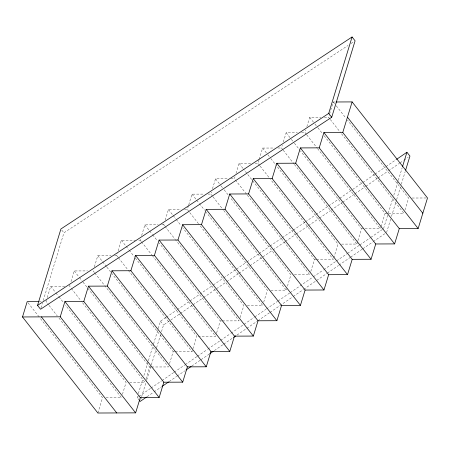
<?xml version="1.0" encoding="UTF-8"?>
<svg xmlns="http://www.w3.org/2000/svg" width="450" height="450" viewBox="0 0 450 450"><rect width="100%" height="100%" fill="white"/><g stroke="black" fill="none" stroke-linecap="round" stroke-linejoin="round"><path stroke-width="0.34" stroke-dasharray="2.25 1.69" d="M40.973 307.912L42.407 303.221M43.228 300.538L63.928 232.819L348.058 45.461M46.451 300.268L46.046 301.596L48.628 304.892M47.261 297.608L50.715 286.312L65.396 286.256M69.992 284.906L69.587 286.239L70.881 287.882M71.01 281.582L74.261 270.951L87.542 270.9M94.354 266.889L97.808 255.589L111.082 255.538M117.968 257.164L116.674 255.516L117.287 253.524M118.097 250.864L121.348 240.227L135.326 240.176M141.081 241.256L140.22 240.154L140.625 238.826M141.643 235.502L144.894 224.871L158.175 224.814M97.881 413.016L102.555 397.727L39.735 317.683M164.627 225.894L163.766 224.797L164.374 222.801M165.189 220.146L168.441 209.509L181.018 209.458M122.445 394.329L126.101 382.371L65.447 305.083M198.506 223.706L187.307 209.436L188.528 205.447M188.73 204.784L191.981 194.147L203.861 194.102M139.303 400.337L137.154 397.592L137.559 396.253M138.381 393.57L142.892 378.821M143.916 375.469L148.219 361.389M148.427 360.72L153.343 344.627M153.551 343.957L158.062 329.209M158.265 328.534L160.521 321.159L165.741 317.582M145.986 378.973L149.642 367.009L82.491 281.441M140.782 399.426L141.396 397.412M141.604 396.743L146.52 380.649M146.728 379.98L156.358 348.469M156.566 347.799L160.667 334.389M161.488 331.706L163.536 325.001L179.769 313.875M212.574 196.268L210.853 194.074L211.461 192.083M212.479 188.758L215.528 178.785L228.105 178.74M169.532 363.611L173.188 351.647L112.101 273.808M246.459 194.085L234.399 178.712L235.007 176.721M236.025 173.396L239.068 163.429L250.954 163.378M175.286 351.641L192.06 351.574L196.734 336.285L134.781 257.344M259.667 165.549L257.94 163.356L258.958 160.031M259.161 159.368L262.614 148.067L274.494 148.022M198.129 336.279L215.601 336.212L216.416 333.557M216.619 332.887L220.275 320.929L159.193 243.084M282.78 149.642L281.486 147.994L282.296 145.333M283.314 142.009L286.161 132.705L297.343 132.66M240.165 317.531L243.821 305.567L182.734 227.728M306.321 134.28L305.027 132.632L305.843 129.977M306.861 126.653L309.701 117.349L320.884 117.304M263.706 302.169L267.368 290.205L206.28 212.366M329.867 118.918L328.573 117.27L329.389 114.615M329.591 113.951L333.248 101.987L335.346 101.976M270.861 290.194L286.234 290.132L286.644 288.804M287.454 286.144L290.908 274.843L230.254 197.556M310.798 271.451L314.454 259.487L243.405 168.947M333.731 258.081L337.995 244.125L276.913 166.286M341.494 244.114L356.867 244.052L357.683 241.391M357.885 240.727L361.541 228.763L300.454 150.924M365.034 228.752L380.413 228.69L380.818 227.362M381.021 226.699L385.088 213.401L324 135.562M383.558 228.679L388.069 213.93M388.271 213.255L392.985 197.837M393.806 195.154L398.109 181.074M398.317 180.405L402.21 167.664M386.572 232.521L390.673 219.111M391.494 216.428L396.411 200.34M396.619 199.665L400.511 186.93M401.332 184.247L405.225 171.506M404.972 210.009L408.628 198.045L347.546 120.201M166.32 317.188L176.754 310.033M177.334 309.634L189.506 301.286M190.091 300.892L212.698 285.39M213.278 284.991L223.138 278.235M223.718 277.841L235.89 269.494M236.469 269.094L246.324 262.339M246.909 261.939L258.502 253.991M259.082 253.592L269.516 246.442M270.096 246.043L281.694 238.095M282.274 237.696L292.708 230.541M293.287 230.147L304.886 222.193M305.466 221.799L315.321 215.044M315.9 214.644L328.072 206.297M328.657 205.903L339.092 198.748M339.671 198.349L362.284 182.846M362.863 182.453L374.456 174.504M375.036 174.105L385.476 166.95M386.055 166.551L395.91 159.795M180.349 313.476L192.521 305.128M193.106 304.734L202.961 297.979M203.541 297.579L226.153 282.077M226.732 281.683L238.326 273.729M238.905 273.336L249.339 266.181M249.924 265.781L272.531 250.284M273.111 249.885L284.709 241.937M285.289 241.537L295.723 234.382M296.303 233.989L307.901 226.041M308.481 225.641L318.915 218.486M319.494 218.087L330.508 210.538M331.093 210.139L342.107 202.59M342.686 202.191L354.279 194.243M354.859 193.843L365.299 186.688M365.878 186.294L377.471 178.346M378.051 177.947L387.911 171.191M388.491 170.792L399.504 163.243M400.084 162.844L403.56 160.459M404.145 160.059L408.201 157.281M137.154 397.592L138.313 396.799M138.892 396.399L150.486 388.451M151.065 388.058L161.505 380.902M162.084 380.503L173.678 372.555M174.257 372.156L184.691 365.001M185.271 364.607L196.869 356.659M197.449 356.259L207.304 349.504M207.883 349.104L220.061 340.757M220.641 340.363L230.496 333.602M231.075 333.208L254.267 317.312M254.846 316.912L265.86 309.358M266.439 308.964L277.459 301.41M278.038 301.016L289.631 293.062M290.211 292.669L312.823 277.166M313.402 276.767L323.257 270.011M323.843 269.618L336.015 261.27M336.594 260.871L347.029 253.716M347.608 253.322L359.207 245.368M359.786 244.974L370.221 237.819M370.8 237.42L382.399 229.472M147.122 396.669L153.501 392.293M154.08 391.899L161.618 386.73M169.155 381.566L176.692 376.397M177.272 375.998L184.809 370.834M191.768 366.064L200.464 360.101M201.043 359.702L209.16 354.139M214.38 350.561L223.076 344.599M223.656 344.205L232.931 337.843M236.993 335.064L246.268 328.702M246.847 328.303L257.282 321.154M257.861 320.754L269.46 312.806M270.039 312.407L292.646 296.904M293.226 296.511L303.086 289.755M303.666 289.356L326.858 273.459M327.437 273.06L338.451 265.511M339.03 265.112L350.044 257.558M350.629 257.164L362.222 249.216M362.801 248.816L372.656 242.061M373.236 241.661L385.414 233.314M350.983 43.532L353.914 41.597M324.382 117.287L328.573 117.27M301.534 132.649L305.027 132.632M277.993 148.005L281.486 147.994M255.144 163.367L257.94 163.356M230.901 178.729L234.399 178.712M208.058 194.085L210.853 194.074M412.121 198.028L426.099 197.977M184.511 209.447L187.307 209.436M385.088 213.401L387.883 213.39M388.581 213.39L403.954 213.328L341.066 133.189M161.668 224.803L163.766 224.797M361.541 228.763L364.337 228.752M138.825 240.159L140.22 240.154M114.581 255.527L116.674 255.516M314.454 259.487L315.849 259.481M316.553 259.476L333.326 259.414L270.433 179.274M294.401 274.832L309.78 274.77L246.887 194.631M39.752 301.624L41.152 301.618M247.314 305.55L262.693 305.494L198.939 224.257M220.275 320.929L221.676 320.923M222.373 320.918L239.147 320.856L175.393 239.614M173.188 351.647L174.589 351.641M149.642 367.009L151.042 367.003M151.74 366.998L168.514 366.936L104.76 285.699M129.594 382.354L144.973 382.298L81.219 301.056M106.048 397.716L121.427 397.654L58.967 318.066M333.248 101.987L334.547 103.641M336.279 105.851L345.808 117.996M330.294 119.469L340.633 132.643M309.701 117.349L314.471 123.418M314.904 123.969L317.503 127.282M317.936 127.834L322.267 133.358M306.754 134.826L317.093 147.999M317.52 148.551L380.413 228.69M286.161 132.705L290.925 138.78M291.358 139.331L293.957 142.644M294.39 143.196L300.021 150.373M283.207 150.188L293.979 163.912M294.407 164.458L356.867 244.052M262.614 148.067L267.379 154.142M267.812 154.693L270.411 158.006M270.844 158.558L276.48 165.735M260.094 166.101L270 178.723M239.068 163.429L242.972 168.396M215.528 178.785L220.725 185.411M221.158 185.963L222.458 187.622M224.19 189.827L228.521 195.351M213.007 196.819L223.346 209.993M223.774 210.544L286.234 290.132M191.981 194.147L196.312 199.671M196.746 200.222L198.917 202.984M199.35 203.535L204.547 210.156M168.441 209.509L172.772 215.027M173.205 215.584L175.804 218.891M176.237 219.448L181.001 225.518M165.054 226.44L174.966 239.068M144.894 224.871L149.226 230.389M149.659 230.94L152.257 234.253M152.691 234.804L157.461 240.879M141.514 241.802L151.852 254.976M152.28 255.527L215.601 336.212M121.348 240.227L125.685 245.751M126.118 246.302L128.717 249.615M129.15 250.166L134.347 256.793M118.401 257.709L127.879 269.786M128.306 270.338L192.06 351.574M160.521 321.159L163.536 325.001M97.808 255.589L106.47 266.631M106.903 267.182L111.668 273.257M61.774 230.074L63.928 232.819M93.133 270.877L94.427 272.526M94.854 273.071L104.332 285.148M74.261 270.951L79.026 277.026M79.459 277.577L82.058 280.89M71.314 288.433L80.786 300.51M50.715 286.312L55.485 292.382M55.918 292.933L58.517 296.246M58.95 296.798L63.714 302.873M49.061 305.438L57.246 315.866M28.041 302.777L39.302 317.126"/><path stroke-width="0.67" d="M135.624 412.869L60.244 316.811L64.913 301.522L140.299 397.581L135.624 412.869L97.881 413.016L22.5 316.957L27.174 301.669L39.054 301.624M37.547 305.409L60.913 228.977L352.069 36.984L355.089 40.826L331.718 117.259L40.562 309.251L37.547 305.409L328.702 113.417L352.069 36.984M88.459 286.161L163.839 382.219L159.165 397.507L83.784 301.449L88.459 286.161L107.331 286.088L182.711 382.146L187.386 366.863L112.005 270.804L107.331 286.088M135.546 255.442L210.932 351.501L206.257 366.789L130.871 270.731L135.546 255.442L154.417 255.369L229.798 351.428L234.472 336.139L159.092 240.081L154.417 255.369M182.632 224.719L258.019 320.777L253.344 336.066L177.964 240.007L182.632 224.719L201.504 224.646L276.891 320.704L281.559 305.421L206.179 209.362L201.504 224.646M229.725 194.001L305.106 290.059L300.431 305.348L225.051 209.289L229.725 194.001L248.591 193.928L323.978 289.986L328.652 274.697L253.266 178.639L248.591 193.928M276.812 163.282L352.192 259.335L347.518 274.624L272.137 178.566L276.812 163.282L295.684 163.204L371.064 259.262L375.739 243.979L300.358 147.921L295.684 163.204M323.899 132.559L399.285 228.617L394.611 243.906L319.224 147.847L323.899 132.559L342.771 132.486L418.151 228.544L427.5 197.972L352.119 101.914L336.043 101.976M342.771 132.486L352.119 101.914M402.621 166.326L406.924 152.246L409.939 156.088L405.636 170.167M396.489 159.401L406.924 152.246M146.542 397.063L140.169 401.434L139.303 400.337M162.197 386.331L168.576 381.96M185.968 370.035L191.188 366.463M209.739 353.745L213.221 351.36M233.511 337.449L235.828 335.858M300.358 147.921L319.224 147.847M253.266 178.639L272.137 178.566M206.179 209.362L225.051 209.289M399.285 228.617L418.151 228.544M159.092 240.081L177.964 240.007M375.739 243.979L394.611 243.906M352.192 259.335L371.064 259.262M112.005 270.804L130.871 270.731M328.652 274.697L347.518 274.624M305.106 290.059L323.978 289.986M64.913 301.522L83.784 301.449M281.559 305.421L300.431 305.348M22.5 316.957L60.244 316.811M258.019 320.777L276.891 320.704M234.472 336.139L253.344 336.066M210.932 351.501L229.798 351.428M187.386 366.863L206.257 366.789M163.839 382.219L182.711 382.146M140.299 397.581L159.165 397.507M347.445 117.197L422.826 213.255M328.702 113.417L331.718 117.259M41.372 316.884L116.752 412.942"/></g></svg>
